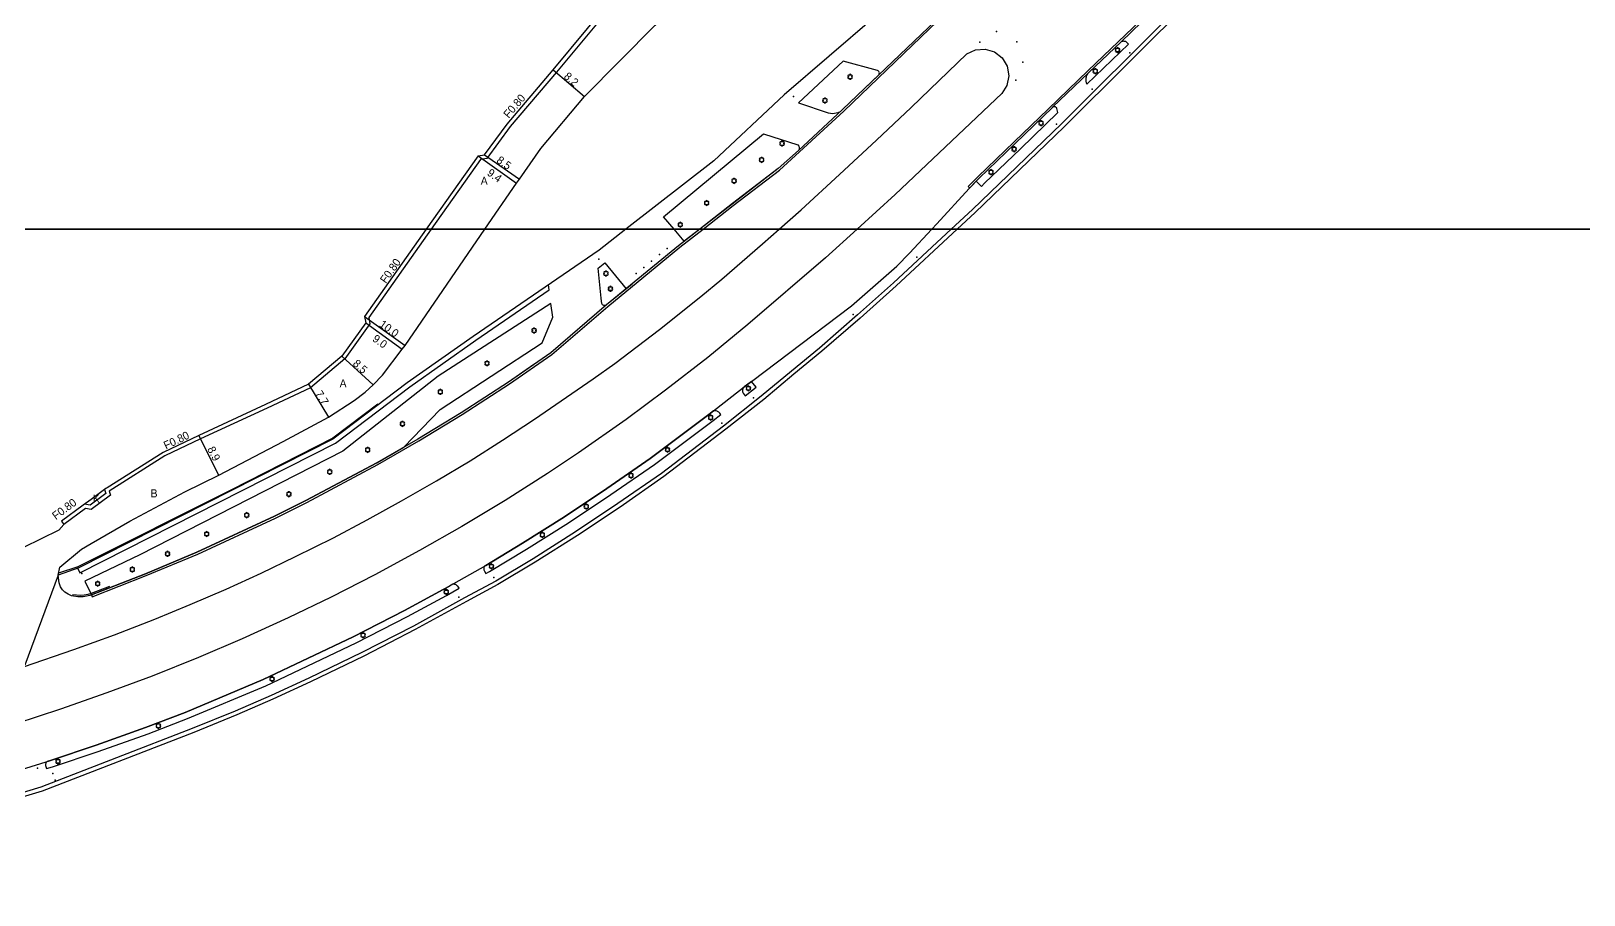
# Model space of a CAD drawing. Header units: metres. Extents: x -18400 to -16000, y -119400 to -117000.
# Drawn here: x -16694.7 to -16384.2, y -117733.1 to -117560.4 of the extents above; entities that cross this region are included whole.
import ezdxf

# ---------------------------------------------------------------- set-up
doc = ezdxf.new("R2010")
doc.units = ezdxf.units.M
doc.header["$LTSCALE"] = 2.5
for name, color, linetype in [('側溝・桝', 7, 'Continuous'), ('図郭', 7, 'Continuous'), ('幅員', 7, 'Continuous'), ('植栽', 7, 'Continuous'), ('歩道・分離帯・安全施設', 7, 'Continuous'), ('舗装', 7, 'Continuous'), ('道路', 7, 'Continuous')]:
    doc.layers.add(name, color=color, linetype=linetype)
doc.styles.get("Standard").update_dxf_attribs({"font": ''})
doc.styles.get('Standard').set_extended_font_data('@MS PGothic')

# ---------------------------------------------------------------- blocks, each defined once
blk = doc.blocks.new('223900')
for centre, start, end in [((-0.57735, 0.333333), 30, 270), ((-0.57735, -0.333333), 90, 330), ((0, 0.666667), 330, 210), ((0.57735, 0.333333), 270, 150), ((0.57735, -0.333333), 210, 90), ((0, -0.666667), 150, 30)]:
    blk.add_arc(centre, 0.333333, start, end)

msp = doc.modelspace()

# ---------------------------------------------------------------- linework, layer by layer
at = {"layer": '側溝・桝'}
for points in [[(-16181.75, -117434.93), (-16209.24, -117435.46), (-16229.48, -117436.29), (-16260.95, -117438.82), (-16268.81, -117439.82), (-16287.65, -117443), (-16316.86, -117450.62), (-16336.37, -117458.94), (-16365.9, -117474.11), (-16401.18, -117497.51), (-16421.9, -117515.33), (-16441.82, -117531.82), (-16443.45, -117534.59), (-16446.46, -117536.8), (-16488.69, -117578.94), (-16506.46, -117596.07), (-16510.7, -117600)], [(-16377.65, -117475.49), (-16386.44, -117481.47), (-16393.04, -117486.23), (-16403.23, -117494.16), (-16406.55, -117496.87), (-16410.85, -117500.43), (-16419.53, -117507.82), (-16425.47, -117513.1), (-16436.27, -117523.01), (-16442.86, -117529.28), (-16443.24, -117529.68), (-16449.03, -117535.14), (-16454.47, -117540.4), (-16460.06, -117545.82), (-16464.24, -117549.87), (-16468.61, -117554.11), (-16478.81, -117563.96), (-16483.31, -117568.26), (-16491.31, -117576.01), (-16498.16, -117582.56), (-16505.39, -117589.5), (-16507.31, -117591.49), (-16507.04, -117591.74)], [(-16567.84, -117546.19), (-16569.66, -117546.89), (-16571.25, -117547.79), (-16575.99, -117552.13), (-16589.65, -117568.63), (-16598.91, -117579.49), (-16603.55, -117585.84), (-16604.82, -117586.08), (-16614.69, -117600)], [(-16560.34, -117600), (-16554.28, -117595.29), (-16545.03, -117588.16), (-16532.18, -117576.37), (-16515.04, -117559.93), (-16510.71, -117555.78), (-16510.98, -117555.5)], [(-16510.7, -117600), (-16522.26, -117610.73), (-16529.48, -117617.15), (-16537.08, -117623.76), (-16542.67, -117628.4), (-16548.69, -117633.4), (-16556.27, -117639.36), (-16568.63, -117648.82), (-16577.38, -117654.87), (-16585.86, -117660.53), (-16594.33, -117665.88), (-16601.75, -117670.34), (-16608.03, -117673.71), (-16618.25, -117679.33), (-16628.53, -117684.63), (-16639.18, -117689.78), (-16646.69, -117693.22), (-16653.9, -117696.36), (-16662.47, -117699.85), (-16692.75, -117711.58), (-16709.8, -117716.67)], [(-16614.69, -117600), (-16627.19, -117617.62), (-16626.94, -117618.92), (-16631.93, -117625.89), (-16638.79, -117631.69), (-16647.48, -117635.77), (-16660.8, -117641.93), (-16667.92, -117645.34), (-16679.06, -117652.37), (-16678.83, -117653.17), (-16682.69, -117656.02), (-16683.78, -117655.83), (-16688.15, -117659.05)], [(-16682.64, -117673.12), (-16682.49, -117673.49), (-16671.67, -117669.25), (-16661.38, -117664.94), (-16645.84, -117657.76), (-16639.55, -117654.62), (-16625.39, -117647.04), (-16617.19, -117642.31), (-16608.49, -117637.03), (-16599.01, -117630.89), (-16590.55, -117625.04), (-16579.38, -117615.45), (-16564.98, -117603.61), (-16560.34, -117600)], [(-16685.37, -117667.8), (-16684.92, -117668.69), (-16633.84, -117642.75), (-16618.95, -117631.49), (-16605.76, -117622.19), (-16591.08, -117612.13), (-16591.21, -117611.1)], [(-16679.98, -117652.03), (-16679.75, -117652.85), (-16682.89, -117655.17), (-16683.98, -117654.98)]]:
    msp.add_lwpolyline(points, dxfattribs=at)
at = {"layer": '図郭'}
for points in [[(-16800, -117600), (-16000, -117600), (-16000, -117000), (-16800, -117000)], [(-16800, -118200), (-16000, -118200), (-16000, -117600), (-16800, -117600)]]:
    msp.add_lwpolyline(points, close=True, dxfattribs=at)
at = {"layer": '幅員'}
for points in [[(-16590.27, -117568.12), (-16584.04, -117573.46)], [(-16605.28, -117585.35), (-16597.61, -117590.79)], [(-16604.01, -117585.12), (-16597.05, -117589.99)], [(-16628.04, -117617.44), (-16619.92, -117623.28)], [(-16627.79, -117618.74), (-16620.48, -117623.98)], [(-16632.53, -117625.35), (-16626.26, -117631.09)], [(-16639.22, -117631.01), (-16635.19, -117637.56)], [(-16657.17, -117649.17), (-16661.14, -117641.21)]]:
    msp.add_lwpolyline(points, dxfattribs=at)
at = {"layer": '植栽'}
for points in [[(-16476.76, -117562.51), (-16476.64, -117562.45), (-16476.55, -117562.41), (-16476.45, -117562.38), (-16476.34, -117562.37), (-16476.26, -117562.36), (-16476.15, -117562.37), (-16476.05, -117562.38), (-16475.84, -117562.43), (-16475.29, -117563), (-16483.61, -117570.98), (-16483.68, -117570.69), (-16483.72, -117570.5), (-16483.76, -117570.12), (-16483.75, -117569.91), (-16483.74, -117569.75), (-16483.69, -117569.53), (-16483.65, -117569.38), (-16483.59, -117569.23), (-16483.5, -117569.05), (-16483.38, -117568.87), (-16483.28, -117568.75), (-16483.18, -117568.66)], [(-16525.23, -117569.18), (-16525.14, -117569.06), (-16525.09, -117568.91), (-16525.07, -117568.74), (-16525.1, -117568.61), (-16525.18, -117568.46), (-16525.29, -117568.35), (-16525.46, -117568.27), (-16532.35, -117566.41), (-16541.26, -117574.74), (-16535.31, -117576.7), (-16534.38, -117576.88), (-16533.72, -117576.74), (-16533.3, -117576.64), (-16532.85, -117576.45), (-16532.46, -117576.08)], [(-16504.67, -117591.45), (-16504.07, -117590.82), (-16496.87, -117583.91), (-16489.38, -117576.67), (-16489.58, -117575.87), (-16489.63, -117575.75), (-16489.7, -117575.66), (-16489.79, -117575.58), (-16489.88, -117575.53), (-16489.98, -117575.5), (-16490.08, -117575.49), (-16490.18, -117575.5), (-16490.28, -117575.52), (-16490.35, -117575.55), (-16490.4, -117575.59), (-16490.45, -117575.63), (-16490.49, -117575.67), (-16497.91, -117582.83), (-16505.13, -117589.76), (-16505.74, -117590.39)], [(-16579.77, -117615.22), (-16579.96, -117615.27), (-16580.18, -117615.25), (-16580.42, -117615.09), (-16580.59, -117614.84), (-16580.66, -117614.39), (-16580.71, -117613.81), (-16581.31, -117607.79), (-16579.98, -117606.72), (-16575.73, -117611.93), (-16579.63, -117615.15)], [(-16672.96, -117665.09), (-16683.96, -117670.34), (-16682.64, -117673.12), (-16671.82, -117668.88), (-16661.54, -117664.58), (-16646.01, -117657.39), (-16639.74, -117654.26), (-16625.58, -117646.69), (-16620.18, -117643.58), (-16612.88, -117636.07), (-16592.48, -117622.72), (-16590.4, -117617.56), (-16590.74, -117614.85), (-16613.3, -117629.35), (-16632.37, -117644.38)], [(-16552.09, -117631.53), (-16552.17, -117631.61), (-16552.23, -117631.68), (-16552.29, -117631.76), (-16552.35, -117631.87), (-16552.4, -117631.98), (-16552.43, -117632.1), (-16552.45, -117632.23), (-16552.45, -117632.35), (-16552.43, -117632.49), (-16552.4, -117632.61), (-16552.33, -117632.77), (-16551.94, -117633.28), (-16549.7, -117631.55), (-16550.65, -117630.43)], [(-16603.75, -117668.85), (-16603.03, -117668.45), (-16595.65, -117664), (-16587.23, -117658.68), (-16578.78, -117653.05), (-16570.07, -117647.03), (-16558.3, -117638.22), (-16556.77, -117637.05), (-16556.98, -117636.76), (-16557.15, -117636.6), (-16557.31, -117636.49), (-16557.42, -117636.44), (-16557.54, -117636.39), (-16557.71, -117636.34), (-16557.88, -117636.32), (-16558.04, -117636.32), (-16558.22, -117636.33), (-16559.17, -117637.07), (-16570.91, -117645.86), (-16579.59, -117651.86), (-16588.01, -117657.48), (-16596.41, -117662.77), (-16603.76, -117667.2), (-16604.08, -117667.39), (-16604.13, -117667.51), (-16604.17, -117667.63), (-16604.19, -117667.76), (-16604.19, -117667.92), (-16604.17, -117668.08), (-16604.13, -117668.22), (-16604.06, -117668.36)], [(-16690.41, -117707.47), (-16681.25, -117704.42), (-16671.31, -117700.86), (-16663.4, -117697.84), (-16647.73, -117691.26), (-16629.67, -117682.71), (-16619.41, -117677.42), (-16611.66, -117673.22), (-16610.38, -117672.49), (-16609.11, -117671.77), (-16609.38, -117671.38), (-16609.49, -117671.27), (-16609.6, -117671.19), (-16609.72, -117671.12), (-16609.85, -117671.06), (-16609.98, -117671.01), (-16610.11, -117670.98), (-16610.25, -117670.96), (-16610.35, -117670.95), (-16611.03, -117671.34), (-16612.31, -117672.06), (-16620.03, -117676.25), (-16630.26, -117681.52), (-16648.27, -117690.04), (-16663.89, -117696.61), (-16671.78, -117699.61), (-16681.69, -117703.17), (-16690.81, -117706.21), (-16691.5, -117706.42), (-16691.61, -117706.54), (-16691.67, -117706.64), (-16691.72, -117706.73), (-16691.75, -117706.82), (-16691.78, -117706.93), (-16691.8, -117707.04), (-16691.8, -117707.23), (-16691.61, -117707.84)]]:
    msp.add_lwpolyline(points, close=True, dxfattribs=at)
for points in [[(-16566.12, -117600), (-16568.21, -117597.5), (-16548.28, -117580.91)], [(-16548.28, -117580.91), (-16541.38, -117583.14), (-16541.19, -117583.38), (-16541.1, -117583.67), (-16541.12, -117583.98), (-16541.25, -117584.26), (-16545.29, -117587.85), (-16554.43, -117594.88), (-16561, -117600)], [(-16561, -117600), (-16564.1, -117602.42), (-16566.12, -117600)], [(-16691.5, -117706.42), (-16690.81, -117706.21), (-16681.69, -117703.17), (-16671.78, -117699.61), (-16663.89, -117696.61), (-16648.27, -117690.04), (-16630.26, -117681.52), (-16620.03, -117676.25), (-16612.31, -117672.06), (-16611.03, -117671.34)]]:
    msp.add_lwpolyline(points, dxfattribs=at)
at = {"layer": '歩道・分離帯・安全施設'}
for points in [[(-16510.6, -117544.98), (-16509.27, -117546.64), (-16508.53, -117547.9), (-16508.06, -117549.18), (-16507.91, -117550.63), (-16508.24, -117551.85), (-16508.61, -117552.64), (-16509.34, -117553.8), (-16510.03, -117554.58), (-16510.98, -117555.5), (-16515.27, -117559.66), (-16532.46, -117576.08), (-16541.25, -117584.26), (-16545.29, -117587.85), (-16554.53, -117594.97), (-16560.99, -117600)], [(-16510.6, -117544.98), (-16509.27, -117546.64), (-16508.53, -117547.9), (-16508.06, -117549.18), (-16507.91, -117550.63), (-16508.24, -117551.85), (-16508.61, -117552.64), (-16509.34, -117553.8), (-16510.03, -117554.58), (-16510.98, -117555.5), (-16515.27, -117559.66), (-16532.46, -117576.08), (-16541.25, -117584.26), (-16545.29, -117587.85), (-16554.53, -117594.97), (-16560.99, -117600)], [(-16514.57, -117600), (-16513.57, -117598.93), (-16507.14, -117591.84), (-16505.13, -117589.76), (-16497.91, -117582.83), (-16490.49, -117575.67), (-16490.45, -117575.63), (-16483.28, -117568.75), (-16476.76, -117562.51), (-16468.56, -117554.58)], [(-16514.57, -117600), (-16513.57, -117598.93), (-16507.14, -117591.84), (-16505.13, -117589.76), (-16497.91, -117582.83), (-16490.49, -117575.67), (-16490.45, -117575.63), (-16483.28, -117568.75), (-16476.76, -117562.51), (-16468.56, -117554.58)], [(-16545.11, -117600), (-16540.75, -117596.13), (-16533.06, -117589.09), (-16525.67, -117582.18), (-16518.74, -117575.66), (-16507.61, -117564.94)], [(-16507.61, -117564.94), (-16505.84, -117564.11), (-16503.9, -117563.97), (-16502.05, -117564.55), (-16500.52, -117565.75), (-16499.52, -117567.42), (-16499.19, -117569.34), (-16499.58, -117571.24), (-16500.62, -117572.88), (-16521.94, -117593.06), (-16529.55, -117600)], [(-16525.13, -117569.07), (-16532.46, -117576.08), (-16532.85, -117576.45)], [(-16541.25, -117584.26), (-16545.29, -117587.85), (-16554.53, -117594.97), (-16560.99, -117600)], [(-16514.57, -117600), (-16513.57, -117598.93), (-16507.14, -117591.84), (-16505.74, -117590.39)], [(-16698.56, -117708.59), (-16690.81, -117706.21), (-16681.69, -117703.17), (-16671.78, -117699.61), (-16663.89, -117696.61), (-16648.27, -117690.04), (-16630.26, -117681.52), (-16620.03, -117676.25), (-16612.31, -117672.06), (-16603.76, -117667.2), (-16596.41, -117662.77), (-16588.01, -117657.48), (-16579.59, -117651.86), (-16570.91, -117645.86), (-16559.17, -117637.07), (-16552.09, -117631.53), (-16550.65, -117630.43), (-16530.62, -117615.33), (-16521.56, -117607.38), (-16519.03, -117604.82), (-16514.57, -117600)], [(-16698.56, -117708.59), (-16690.81, -117706.21), (-16681.69, -117703.17), (-16671.78, -117699.61), (-16663.89, -117696.61), (-16648.27, -117690.04), (-16630.26, -117681.52), (-16620.03, -117676.25), (-16612.31, -117672.06), (-16603.76, -117667.2), (-16596.41, -117662.77), (-16588.01, -117657.48), (-16579.59, -117651.86), (-16570.91, -117645.86), (-16559.17, -117637.07), (-16552.09, -117631.53), (-16550.65, -117630.43), (-16530.62, -117615.33), (-16521.56, -117607.38), (-16519.03, -117604.82), (-16514.57, -117600)], [(-16529.55, -117600), (-16535.84, -117605.74), (-16551.36, -117619.08), (-16559.4, -117625.64), (-16567.82, -117632.17), (-16575.71, -117638.03), (-16585.22, -117644.69), (-16591.45, -117648.81), (-16599.93, -117654.21), (-16608.59, -117659.43), (-16617.04, -117664.24), (-16625.93, -117669.1), (-16634.69, -117673.58), (-16643.27, -117677.71), (-16652.49, -117681.89), (-16661.2, -117685.64), (-16670.47, -117689.33), (-16679.55, -117692.72), (-16688.83, -117695.97), (-16697.71, -117698.86)], [(-16696.23, -117687.48), (-16686.12, -117684.03), (-16678.01, -117681.1), (-16669.96, -117677.93), (-16662.88, -117675.02), (-16655.68, -117671.98), (-16648.68, -117668.76), (-16641.83, -117665.44), (-16634.21, -117661.67), (-16627.47, -117658.11), (-16620.6, -117654.32), (-16613.66, -117650.33), (-16606.93, -117646.28), (-16600.44, -117642.17), (-16594.01, -117638), (-16582.28, -117629.91), (-16577.99, -117626.82), (-16569.05, -117620.03), (-16560.8, -117613.45), (-16556.57, -117609.97), (-16548.42, -117602.94), (-16545.11, -117600)], [(-16560.99, -117600), (-16565.23, -117603.3), (-16579.63, -117615.15), (-16590.8, -117624.72), (-16599.23, -117630.56), (-16608.71, -117636.69), (-16617.39, -117641.97), (-16625.58, -117646.69), (-16639.74, -117654.26), (-16646.01, -117657.39), (-16661.54, -117664.58), (-16671.82, -117668.88), (-16682.96, -117673.24), (-16684.26, -117673.49), (-16685.36, -117673.51), (-16686.59, -117673.29), (-16687.29, -117672.99), (-16687.91, -117672.55), (-16688.4, -117672.11), (-16688.81, -117671.5), (-16689.1, -117670.73), (-16689.25, -117669.15)], [(-16560.99, -117600), (-16565.23, -117603.3), (-16579.63, -117615.15), (-16590.8, -117624.72), (-16599.23, -117630.56), (-16608.71, -117636.69), (-16617.39, -117641.97), (-16625.58, -117646.69), (-16639.74, -117654.26), (-16646.01, -117657.39), (-16661.54, -117664.58), (-16671.82, -117668.88), (-16682.96, -117673.24), (-16684.26, -117673.49), (-16685.36, -117673.51), (-16686.59, -117673.29), (-16687.29, -117672.99), (-16687.91, -117672.55), (-16688.4, -117672.11), (-16688.81, -117671.5), (-16689.1, -117670.73), (-16689.25, -117669.15)], [(-16560.99, -117600), (-16565.23, -117603.3), (-16565.31, -117603.36)], [(-16519.03, -117604.82), (-16514.57, -117600)], [(-16574.54, -117610.96), (-16579.63, -117615.15), (-16579.71, -117615.21)], [(-16550.65, -117630.43), (-16530.62, -117615.33)], [(-16594.16, -117627.05), (-16599.23, -117630.56), (-16608.71, -117636.69), (-16617.39, -117641.97), (-16625.58, -117646.69), (-16639.74, -117654.26), (-16646.01, -117657.39), (-16661.54, -117664.58), (-16671.82, -117668.88), (-16682.96, -117673.24), (-16684.26, -117673.49), (-16685.36, -117673.51), (-16686.59, -117673.29), (-16686.85, -117673.18)], [(-16625.33, -117634.98), (-16634.33, -117641.8), (-16654.64, -117652.12), (-16685.32, -117667.53), (-16689.18, -117668.79)], [(-16679.03, -117671.45), (-16682.65, -117672.85), (-16683.33, -117673.06), (-16684.07, -117673.19), (-16684.78, -117673.23), (-16685.6, -117673.19), (-16686.42, -117673.13)]]:
    msp.add_lwpolyline(points, dxfattribs=at)
for p in [(-16501.65, -117560.45, 47.39), (-16505.02, -117562.6, 47.41), (-16497.58, -117562.54, 47.39), (-16475, -117564.75, 46.87), (-16496.41, -117566.59, 47.41), (-16497.8, -117570.18, 47.49), (-16542.23, -117573.47, 47.81), (-16482.53, -117572.01, 47.12), (-16489.69, -117578.97, 47.39), (-16569.05, -117605.08, 48.92), (-16567.53, -117603.84, 48.89), (-16581.15, -117605.97, 48.53), (-16572.18, -117607.62, 48.99), (-16570.66, -117606.39, 48.96), (-16517.61, -117605.56, 48.87), (-16573.72, -117608.87, 49.02), (-16530.35, -117617.03, 49.37), (-16550.22, -117633.72, 49.97), (-16556.59, -117638.78, 50.17), (-16684.51, -117668.86, 51.57), (-16602.17, -117669.62, 51.43), (-16609.14, -117673.55, 51.59), (-16693.42, -117707.72, 52.87), (-16690.31, -117708.81, 52.78), (-16689.86, -117710.14, 52.74)]:
    msp.add_point(p, dxfattribs=at)
at = {"layer": '舗装'}
msp.add_lwpolyline([(-16679.98, -117652.03), (-16679.75, -117652.85), (-16682.89, -117655.17), (-16683.98, -117654.98)], dxfattribs=at)
at = {"layer": '道路'}
for points in [[(-16184.88, -117440.79), (-16191.31, -117436.04), (-16209.21, -117436.46), (-16229.43, -117437.29), (-16260.84, -117439.81), (-16268.68, -117440.81), (-16287.45, -117443.98), (-16316.54, -117451.57), (-16336.22, -117459.88), (-16365.31, -117474.96), (-16400.56, -117498.3), (-16421.37, -117515.94), (-16441.2, -117532.35), (-16442.84, -117535.14), (-16445.93, -117537.41), (-16449.11, -117540.59), (-16488.13, -117579.52), (-16505.91, -117596.65), (-16509.52, -117600)], [(-16605.28, -117585.35), (-16604.01, -117585.12), (-16599.53, -117578.99), (-16590.27, -117568.12), (-16576.57, -117551.57), (-16571.72, -117547.14), (-16570.05, -117546.19)], [(-16603.94, -117600), (-16597.61, -117590.79), (-16597.05, -117589.99), (-16592.77, -117583.88), (-16584.04, -117573.46), (-16569.92, -117559.18), (-16564.37, -117554.66), (-16561.97, -117552.85), (-16559.62, -117551.59), (-16551.66, -117548.21), (-16544.17, -117546.35), (-16543.64, -117546.19)], [(-16511.71, -117545.89), (-16526.11, -117557.66), (-16544.11, -117573.1), (-16558.21, -117586.32), (-16575.75, -117600)], [(-16605.28, -117585.35), (-16615.67, -117600)], [(-16509.52, -117600), (-16521.72, -117611.32), (-16528.95, -117617.76), (-16536.56, -117624.37), (-16542.15, -117629.01), (-16548.18, -117634.02), (-16555.78, -117639.99), (-16568.15, -117649.47), (-16576.93, -117655.54), (-16585.43, -117661.21), (-16593.91, -117666.56), (-16601.35, -117671.04), (-16607.65, -117674.42), (-16617.87, -117680.04), (-16628.17, -117685.35), (-16638.84, -117690.51), (-16646.36, -117693.96), (-16653.58, -117697.1), (-16662.17, -117700.6), (-16692.49, -117712.34), (-16709.59, -117717.45), (-16723.35, -117720.61), (-16737.02, -117723.49), (-16747.19, -117725.31)], [(-16575.75, -117600), (-16581.09, -117604.16), (-16606.29, -117621.43), (-16619.5, -117630.74), (-16634.33, -117641.96), (-16685.17, -117667.71), (-16689.25, -117669.15)], [(-16682.69, -117662.85), (-16674.94, -117658.35), (-16663.93, -117652.52), (-16657.17, -117649.17), (-16644.29, -117642.44), (-16635.19, -117637.56), (-16630.08, -117634.25), (-16627.86, -117632.59), (-16626.26, -117631.09), (-16624.44, -117629.18), (-16620.48, -117623.98), (-16619.92, -117623.28), (-16603.94, -117600)], [(-16615.67, -117600), (-16628.04, -117617.44), (-16627.79, -117618.74), (-16632.53, -117625.35), (-16639.22, -117631.01), (-16647.82, -117635.04)], [(-16647.82, -117635.04), (-16661.14, -117641.21), (-16668.3, -117644.63)], [(-16668.3, -117644.63), (-16679.48, -117651.69), (-16679.73, -117651.85), (-16682.69, -117654.03)], [(-16682.69, -117654.03), (-16684.26, -117655.19), (-16688.62, -117658.4), (-16688.15, -117659.05), (-16689.15, -117660.19), (-16696.21, -117663.66)], [(-16689.25, -117669.15), (-16688.95, -117667.55), (-16684.62, -117663.97), (-16682.69, -117662.85)]]:
    msp.add_lwpolyline(points, dxfattribs=at)
at = {"layer": '道路', "flags": 128}
msp.add_lwpolyline([(-16689.25, -117669.15), (-16695.92, -117687.13)], dxfattribs=at)

# ---------------------------------------------------------------- block references
at = {"layer": '植栽', "xscale": 0.5, "yscale": 0.5, "zscale": 0.5}
for p in [(-16477.46, -117564.18, 46.34), (-16481.92, -117568.4, 46.47), (-16530.92, -117569.52, 47.02), (-16535.97, -117574.28, 47.25), (-16492.75, -117578.81, 46.99), (-16544.53, -117582.86, 47.59), (-16498.13, -117584, 47.23), (-16548.63, -117586.13, 47.43), (-16502.76, -117588.58, 47.49), (-16554.13, -117590.33, 47.55), (-16559.62, -117594.76, 47.66), (-16564.89, -117599.09, 47.77), (-16579.76, -117608.86, 48.46), (-16578.84, -117611.9, 48.76), (-16594.11, -117620.25, 48.58), (-16603.53, -117626.81, 48.91), (-16612.87, -117632.5, 49.21), (-16551.26, -117631.81, 49.45), (-16620.43, -117638.92, 49.51), (-16558.81, -117637.65, 49.75), (-16627.38, -117644.11, 49.76), (-16567.44, -117644.07, 49.89), (-16634.97, -117648.5, 49.96), (-16574.73, -117649.24, 50.17), (-16643.15, -117652.98, 50.44), (-16583.69, -117655.43, 50.4), (-16651.57, -117657.17, 50.54), (-16659.57, -117660.94, 50.47), (-16592.48, -117661.1, 50.62), (-16667.41, -117664.9, 50.65), (-16602.65, -117667.4, 50.86), (-16681.38, -117670.86, 51.05), (-16674.45, -117668.02, 50.82), (-16611.68, -117672.52, 51.06), (-16628.31, -117681.15, 51.44), (-16646.5, -117689.92, 51.76), (-16669.23, -117699.29, 52.04), (-16689.3, -117706.4, 52.22)]:
    msp.add_blockref('223900', p, dxfattribs=at)

# ---------------------------------------------------------------- texts
at = {"layer": '側溝・桝'}
for rotation, p in [(49.559, (-16599.19, -117577.93)), (54.6566, (-16623.75, -117610.96)), (25.6788, (-16667.71, -117644.07)), (36.3905, (-16689.74, -117658.17))]:
    msp.add_text('F0.80', height=1.6, rotation=rotation, dxfattribs=at).set_placement(p)
at = {"layer": '幅員'}
for s, rotation, p in [('8.2', 319.3936, (-16588.3, -117569.67)), ('8.5', 325.0021, (-16601.78, -117586.55)), ('9.4', 324.6674, (-16603.66, -117589.07)), ('10.0', 324.2617, (-16625.22, -117619.34)), ('9.0', 324.3519, (-16626.59, -117622.23)), ('8.5', 317.5178, (-16630.5, -117627.06)), ('7.7', 301.6169, (-16637.96, -117632.87)), ('8.9', 296.451, (-16659.5, -117643.93))]:
    msp.add_text(s, height=1.6, rotation=rotation, dxfattribs=at).set_placement(p)
at = {"layer": '舗装'}
for s, p in [('A', (-16604.79, -117591.11)), ('A', (-16633, -117631.63)), ('K', (-16682.37, -117654.64)), ('B', (-16670.8, -117653.61))]:
    msp.add_text(s, height=1.6, dxfattribs=at).set_placement(p)

doc.saveas('drawing.dxf')
